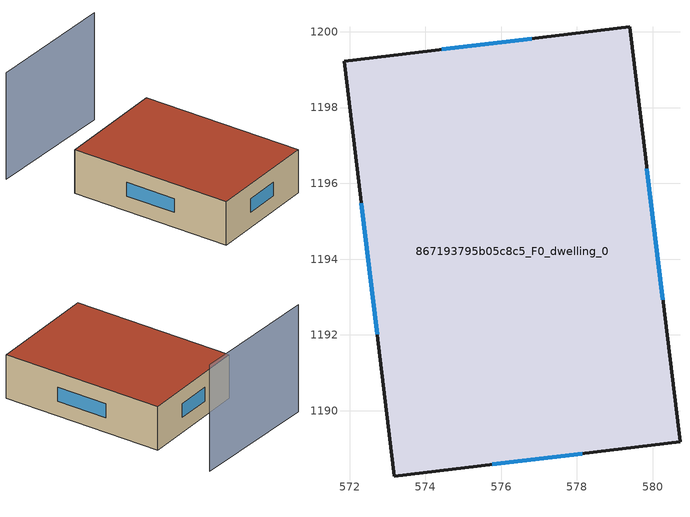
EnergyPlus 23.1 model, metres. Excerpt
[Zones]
867193795b05c8c5_F0_dwelling_0
 floor ground (EU_floor_Construction): 579.39,1200.13 580.72,1189.18 573.18,1188.27 571.85,1199.22 z0
 wall outside (EU_wall_Construction): 573.18,1188.27 580.72,1189.18 579.39,1200.13 571.85,1199.22 573.18,1188.27 z0:3
 window (EU_Window_Construction): 575.76,1188.58 578.14,1188.87 / 572.31,1195.47 572.73,1192.02 / 576.81,1199.82 574.44,1199.53 / 580.27,1192.93 579.85,1196.39 z1.03:1.97
 roof outside (EU_roof_Construction): 580.72,1189.18 579.39,1200.13 571.85,1199.22 573.18,1188.27 z3
shading: 579.22,1204.17 570.34,1203.39 z0:7.4
[Building]
EU S2 Campaign: North Axis=0; Terrain=City; Solar Distribution=FullExterior
[Site:Location]
Cape.Town.Intl.AP: Latitude=-33.965; Longitude=18.602; Time Zone=2; Elevation=46
[SizingPeriod:WeatherFileDays]
AnnualSizingPeriod: Begin Month=1; Begin Day of Month=1; End Month=12; End Day of Month=31; Day of Week for Start Day=Monday; Use Weather File Daylight Saving Period=No; Use Weather File Rain and Snow Indicators=No
[MATERIAL]
EU_InternalMass_Material: Roughness=MediumRough; Thickness=0.1; Conductivity=1; Density=1800; Specific Heat=900; Thermal Absorptance=0.9; Solar Absorptance=0.7; Visible Absorptance=0.7
[MATERIAL:NOMASS] Roughness=MediumRough; Thermal Absorptance=0.9; Solar Absorptance=0.7; Visible Absorptance=0.7
Name | Thermal Resistance
EU_wall_NoMass | 0.493876
EU_roof_NoMass | 0.449382
EU_floor_NoMass | 1.25
[WINDOWMATERIAL:SIMPLEGLAZINGSYSTEM]
EU_Window_SimpleGlazing: UFactor=4.4; Solar Heat Gain Coefficient=0.85; Visible Transmittance=0.85
[CONSTRUCTION]
EU_wall_Construction: EU_wall_NoMass
EU_roof_Construction: EU_roof_NoMass
EU_floor_Construction: EU_floor_NoMass
EU_Window_Construction: EU_Window_SimpleGlazing
EU_InternalMass_Construction: EU_InternalMass_Material
[ZONE]
867193795b05c8c5_F0_dwelling_0: Type=1; Multiplier=1; Ceiling Height=autocalculate; Volume=251.372; Floor Area=autocalculate; Part of Total Floor Area=Yes
[INTERNALMASS]
867193795b05c8c5_F0_dwelling_0_EU_InternalMass: Construction=EU_InternalMass_Construction; Zone or ZoneList=867193795b05c8c5_F0_dwelling_0; Surface Area=83.7907
[OTHEREQUIPMENT]
EU_Step8_InternalGain_867193795b05c8c5_F0_dwelling_0_f000: Fuel Type=Electricity; Zone or ZoneList or Space or SpaceList=867193795b05c8c5_F0_dwelling_0; Schedule=EU_Step8_GainSchedule_867193795b05c8c5_F0_dwelling_0_f000; Design Level Calculation Method=Watts/Area; Power per Zone Floor Area=1; Fraction Latent=0; Fraction Radiant=0; Fraction Lost=0; Carbon Dioxide Generation Rate=0; EndUse Subcategory=EU_Step8_InternalGains
[ZONEVENTILATION:DESIGNFLOWRATE]
EU_ConstantAir_867193795b05c8c5_F0_dwelling_0: Zone or ZoneList or Space or SpaceList=867193795b05c8c5_F0_dwelling_0; Schedule=EU_AlwaysOn; Design Flow Rate Calculation Method=AirChanges/Hour; Air Changes per Hour=0.64; Ventilation Type=Natural; Fan Pressure Rise=0; Fan Total Efficiency=1; Constant Term Coefficient=1; Temperature Term Coefficient=0; Velocity Term Coefficient=0; Velocity Squared Term Coefficient=0; Minimum Indoor Temperature=-100; Maximum Indoor Temperature=100; Delta Temperature=-100; Minimum Outdoor Temperature=-100; Maximum Outdoor Temperature=100; Maximum Wind Speed=40
[HVACTEMPLATE:THERMOSTAT]
EU_HeatOnly_867193795b05c8c5_F0_dwelling_0: Constant Heating Setpoint=20; Constant Cooling Setpoint=50
[HVACTEMPLATE:ZONE:IDEALLOADSAIRSYSTEM]
867193795b05c8c5_F0_dwelling_0: Template Thermostat=EU_HeatOnly_867193795b05c8c5_F0_dwelling_0; System Availability Schedule=EU_AlwaysOn; Maximum Heating Supply Air Temperature=50; Minimum Cooling Supply Air Temperature=13; Maximum Heating Supply Air Humidity Ratio=0.0156; Minimum Cooling Supply Air Humidity Ratio=0.0077; Heating Limit=NoLimit; Cooling Limit=NoLimit; Heating Availability Schedule=EU_AlwaysOn; Cooling Availability Schedule=EU_CoolingOff; Dehumidification Control Type=ConstantSensibleHeatRatio; Cooling Sensible Heat Ratio=0.7; Dehumidification Setpoint=60; Humidification Control Type=None; Humidification Setpoint=30; Outdoor Air Method=None; Outdoor Air Flow Rate per Person=0.00944; Outdoor Air Flow Rate per Zone Floor Area=0; Outdoor Air Flow Rate per Zone=0; Demand Controlled Ventilation Type=None; Outdoor Air Economizer Type=NoEconomizer; Heat Recovery Type=None; Sensible Heat Recovery Effectiveness=0.7; Latent Heat Recovery Effectiveness=0.65
[SIZING:ZONE]
867193795b05c8c5_F0_dwelling_0: Zone Cooling Design Supply Air Temperature Input Method=SupplyAirTemperature; Zone Cooling Design Supply Air Temperature=13; Zone Heating Design Supply Air Temperature Input Method=SupplyAirTemperature; Zone Heating Design Supply Air Temperature=50; Zone Cooling Design Supply Air Humidity Ratio=0.008; Zone Heating Design Supply Air Humidity Ratio=0.008; Cooling Design Air Flow Method=DesignDay; Cooling Design Air Flow Rate=0; Cooling Minimum Air Flow per Zone Floor Area=0.000762; Cooling Minimum Air Flow=0; Cooling Minimum Air Flow Fraction=0.2; Heating Design Air Flow Method=DesignDay; Heating Design Air Flow Rate=0; Heating Maximum Air Flow per Zone Floor Area=0.002032; Heating Maximum Air Flow=0.141576; Heating Maximum Air Flow Fraction=0.3; Account for Dedicated Outdoor Air System=No; Dedicated Outdoor Air System Control Strategy=NeutralSupplyAir; Dedicated Outdoor Air Low Setpoint Temperature for Design=autosize; Dedicated Outdoor Air High Setpoint Temperature for Design=autosize; Zone Load Sizing Method=Sensible Load Only No Latent Load; Zone Latent Cooling Design Supply Air Humidity Ratio Input Method=HumidityRatioDifference; Zone Cooling Design Supply Air Humidity Ratio Difference=0.005; Zone Latent Heating Design Supply Air Humidity Ratio Input Method=HumidityRatioDifference; Zone Humidification Design Supply Air Humidity Ratio Difference=0.005
[SCHEDULE:CONSTANT]
Name | Hourly Value
EU_AlwaysOn | 1
EU_CoolingOff | 0
[SCHEDULE:FILE]
EU_Step8_GainSchedule_867193795b05c8c5_F0_dwelling_0_f000: File=../../schedules/867193795b05c8c5/867193795b05c8c5_F0_dwelling_0_f000_gain.csv; Column Number=1; Rows to Skip at Top=0; Number of Hours of Data=8760; Column Separator=Comma; Interpolate to Timestep=No; Minutes per Item=60; Adjust Schedule for Daylight Savings=Yes
